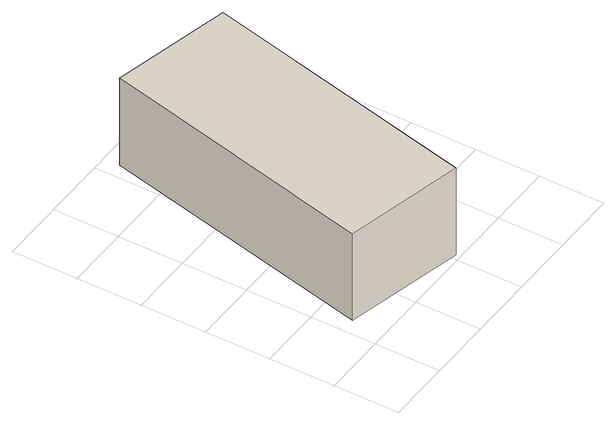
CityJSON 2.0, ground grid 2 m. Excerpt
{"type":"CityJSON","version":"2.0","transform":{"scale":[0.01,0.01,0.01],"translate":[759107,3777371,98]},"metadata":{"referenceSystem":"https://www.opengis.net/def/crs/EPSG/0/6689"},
"CityObjects":{
"building1":{"type":"Building","attributes":{"class":"3001","usage":"451","yearOfConstruction":"0001","measuredHeight":3,"storeysAboveGround":1,"storeysBelowGround":0,"LandSlideRiskAttribute.description":"1","LandSlideRiskAttribute.areaType":"2","BuildingDetailAttribute.totalFloorArea":30.5,"BuildingDetailAttribute.buildingFootprintArea":30.5,"BuildingDetailAttribute.buildingStructureType":"611","BuildingDetailAttribute.fireproofStructureType":"1011","BuildingDetailAttribute.urbanPlanType":"21","BuildingDetailAttribute.areaClassificationType":"23","BuildingDetailAttribute.districtsAndZonesType":"0","BuildingDetailAttribute.specifiedBuildingCoverageRate":-9999,"BuildingDetailAttribute.specifiedFloorAreaRate":-9999,"BuildingDetailAttribute.buildingHeight":5.1,"BuildingDetailAttribute.surveyYear":2021,"BuildingIDAttribute.prefecture":"35","BuildingIDAttribute.city":"35215"},"address":[{"country":"日本","locality":"山口県周南市大字川曲"}],"geometry":[{"type":"Solid","lod":"1","boundaries":[[[[0,1,2,3]],[[2,4,5,3]],[[1,6,4,2]],[[0,7,6,1]],[[3,5,7,0]],[[4,6,7,5]]]]}]}
},
"vertices":[
[417,15,39],[49,101,39],[246,953,39],[615,867,39],[246,953,339],[615,867,339],[49,101,339],[417,15,339]
]}
